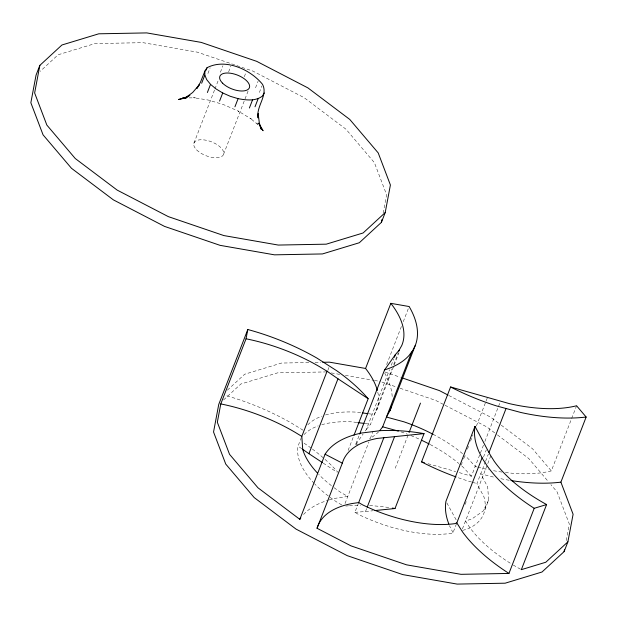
<?xml version="1.0" encoding="UTF-8"?>
<svg xmlns="http://www.w3.org/2000/svg" width="617" height="617" viewBox="0 0 617 617"><rect width="100%" height="100%" fill="white"/><g stroke="black" fill="none" stroke-linecap="round" stroke-linejoin="round"><path stroke-width="0.46" stroke-dasharray="3.08 2.31" d="M383.149 213.158L386.612 194.764L374.403 162.664L345.975 129.208L304.119 97.656L252.916 71.109L197.394 52.167L142.982 42.673L95.003 43.568L58.16 54.759L40.198 71.325M566.19 540.585L569.314 524.026L557.097 491.926L550.919 484.653M207.929 73.5L210.135 67.801M220.392 72.274L222.922 65.764M193.885 143.275L214.593 89.874M214.94 88.979L218.395 80.079M228.622 71.865L230.835 66.166M244.317 76.724L245.89 72.652M223.585 154.235L248.096 91.038M255.554 87.784L258.076 81.267M259.371 92.488L261.893 85.971M314.261 483.45A98.982 46.622 21.2 0 1 298.026 446.145L301.466 437.26M327.835 370.37L329.563 365.904M348.104 450.441L353.634 436.173M355.862 443.908L359.318 434.993M386.651 364.524L401.528 326.162M403.256 321.696L409.14 306.533M365.272 431.005L366.351 429.478L389.528 369.737M391.255 365.279L393.677 359.04M366.351 429.478L370.547 424.257L391.988 368.989M393.715 364.524L398.212 352.932M368.866 413.776L374.342 414.485L376.501 410.606L393.8 365.997M394.147 365.11L398.991 352.615M345.034 503.541L368.897 442.019M370.285 438.448L373.054 431.314M456.48 523.771L453.032 532.648L451.282 533.373A98.982 46.622 21.2 0 1 358.801 514.609L354.891 512.341L358.685 502.57M354.891 512.341L365.511 511.516L366.899 507.953M395.219 468.249L408.709 433.45M461.2 465.21L462.241 462.534M463.622 458.971L465.349 454.513M467.424 449.161L469.151 444.703M470.54 441.14L472.961 434.9M476.417 425.985L485.756 401.906M486.096 401.019L487.484 397.448M459.341 472.622L471.419 476.239L480.057 453.981M480.404 453.086L483.512 445.058M484.9 441.487L500.125 402.238M465.172 504.328L466.213 501.652M483.504 457.074L486.273 449.94M462.627 530.412L467.941 528.823A98.982 46.622 21.2 0 0 483.913 496.785L476.926 483.589L485.217 462.218M485.564 461.331L488.325 454.189M462.434 528.9L490.793 455.786M484.831 509.881L488.618 500.117L487.7 487.014L480.712 473.817L494.78 477.411M505.4 472.529A117.67 55.422 21.2 0 0 551.328 470.902L576.587 405.77M488.618 500.117L483.173 511.046L471.727 519.059L465.534 520.91L468.843 526.193A117.67 55.422 21.2 0 0 510.984 563.63M356.055 444.032L363.105 434.075M227.372 390.183L244.64 374.249L281.491 363.058L309.318 362.541M223.585 399.947L240.854 384.021L277.696 372.83L325.676 371.935M365.511 511.516L373.123 510.745M345.821 506.048L348.543 505.809M349.446 505.724L351.266 505.57A141.386 66.597 21.2 0 1 360.575 505.338M315.071 362.434L320.832 362.326M189.033 97.872L195.334 97.872L193.514 97.679L208.299 100.047L223.439 104.566L238.926 111.392L238.208 111.083L251.304 119.012L250.001 118.048L257.891 124.619M360.652 412.704L356.094 412.11A98.982 46.622 21.2 0 0 325.514 414.963M356.865 422.468L352.307 421.874A98.982 46.622 21.2 0 0 321.727 424.727M365.079 423.54L370.547 424.257M331.306 372.915L339.751 374.388M345.381 375.375L373.524 380.28M374.465 380.442L380.087 381.429M476.98 466.922L475.213 466.467L467.455 457.953A98.982 46.622 21.2 0 0 464.786 455.57M477.867 467.146L484.06 468.735A117.67 55.422 21.2 0 0 488.571 469.73M428.005 463.706L455.67 471.558M471.542 482.016L467.956 480.967A141.386 66.597 21.2 0 1 456.888 477.234M472.437 482.278L476.926 483.589M384.792 371.966L400.263 377.249M381.908 382.046L396.476 387.013M400.117 388.263L435.617 400.371L444.147 404.798M448.79 395.466L490.6 417.146L500.495 424.604M445.004 405.238L486.813 426.918L496.708 434.376M341.718 504.899L337.144 502.284A98.982 46.622 21.2 0 1 314.932 484.152M323.223 463.128L336.728 472.044M303.094 430.219L291.625 423.193A141.386 66.597 21.2 0 0 225.298 395.404M304.142 443.245L307.767 445.69A141.386 66.597 21.2 0 1 311.608 448.474M301.852 448.744L298.026 446.145M501.259 425.182L532.463 448.698L551.328 470.902M497.472 434.946L528.676 458.462L548.451 481.738M471.419 476.239L463.66 467.725A98.982 46.622 21.2 0 0 459.611 464.138M256.826 122.984L257.837 124.187M446.878 502.932L456.534 520.532M453.032 532.648L450.263 527.365A141.386 66.597 21.2 0 1 449.5 525.63M304.05 434.592A98.982 46.622 21.2 0 1 318.187 425.884M401.073 431.9A98.982 46.622 21.2 0 1 407.367 434.191M410.961 435.602A98.982 46.622 21.2 0 1 420.647 439.805M430.149 444.518A98.982 46.622 21.2 0 1 458.901 463.544M312.356 449.037A141.386 66.597 21.2 0 1 323.717 458.223M325.043 459.387A141.386 66.597 21.2 0 1 337.977 472.321M369.56 505.601A141.386 66.597 21.2 0 1 389.659 507.66M378.645 431.792A141.386 66.597 21.2 0 1 369.529 438.749M358.084 443.955A141.386 66.597 21.2 0 1 355.515 444.795M384.777 373.231A141.386 66.597 21.2 0 1 392.227 398.667M501.914 472.067A117.67 55.422 21.2 0 1 492.165 470.447M520.524 569.213A117.67 55.422 21.2 0 1 513.313 565.056M303.572 514.478A141.386 66.597 21.2 0 1 328.09 500.248M328.969 499.986A141.386 66.597 21.2 0 1 336.365 498.143L347.795 496.438L340.939 492.513A98.982 46.622 21.2 0 1 332.17 486.258M331.414 485.672A98.982 46.622 21.2 0 1 318.727 474.38M307.837 424.82A98.982 46.622 21.2 0 1 321.974 416.113M433.072 434.291A98.982 46.622 21.2 0 1 464.1 454.968M509.172 480.242A141.386 66.597 21.2 0 1 500.156 478.576M377.789 392.227A117.67 55.422 21.2 0 1 376.501 410.606M196.692 149.939A15.834 7.458 21.2 0 0 222.513 155.9A15.834 7.458 21.2 0 0 206.996 140.429A15.834 7.458 21.2 0 0 196.692 149.939"/><path stroke-width="0.93" d="M201.651 83.256L204.805 75.112L204.921 71.04L207.065 67.708C225.298 58.075 250.425 69.359 262.526 84.344C268.333 95.404 255.978 106.085 258.06 117.901L258.191 113.42M39.843 65.379L34.637 92.974L46.846 125.074L75.274 158.538L117.137 190.082L168.333 216.629L223.855 235.571L278.275 245.065L326.246 244.17L363.097 232.979L385.201 212.595L390.407 185L378.198 152.9L349.77 119.436L307.906 87.892L256.711 61.345L201.188 42.396L146.769 32.909L98.789 33.804L61.947 44.987L39.843 65.379L36.056 75.151L30.85 102.746L43.059 134.845L71.487 168.302L113.351 199.854L164.546 226.4L220.068 245.342L274.48 254.836L322.46 253.942L359.302 242.751L381.414 222.359L385.201 212.595M353.981 435.286L368.156 398.729A141.386 66.597 21.2 0 0 336.82 370.794L316.891 358.068A141.386 66.597 21.2 0 0 247.795 329.517L246.044 338.802L220.786 403.927L217.331 422.236L229.547 454.336L257.968 487.792L299.831 519.344A141.386 66.597 21.2 0 1 300.795 517.902M381.414 222.359L381.931 219.598M247.795 329.517L218.75 404.405L213.544 432L225.753 464.1L254.181 497.564L296.044 529.108L347.24 555.655L402.762 574.604L457.182 584.091L505.153 583.196L542.004 572.013L564.108 551.621L564.455 549.778M564.108 551.621L567.895 541.849L573.1 514.254L560.892 482.155L586.15 417.03L576.587 405.77A117.67 55.422 21.2 0 1 509.318 403.611L450.595 386.982L421.55 461.878A141.386 66.597 21.2 0 0 456.048 476.926M204.921 71.04L200.409 82.331L196.993 88.308L199.206 84.861L192.689 92.488L184.599 98.435L189.897 95.326L184.383 97.895L178.514 99.499L186.835 97.694M206.117 70.153L207.065 67.708M207.381 92.504L210.536 84.359L206.718 79.655L204.805 75.112M219.567 101.119L222.722 92.974L215.996 88.902L210.536 84.359M234.938 106.795L238.1 98.651C246.021 100.139 255.253 101.389 262.186 96.291L264.323 92.966M249.384 108.006L252.546 99.861M255.006 106.787L258.168 98.643M317.393 472.984A98.982 46.622 21.2 0 1 302.731 449.477L301.813 436.373L327.072 371.249L320.069 367.007A117.67 55.422 21.2 0 0 246.044 338.802M322.429 462.603L308.924 453.688L337.977 378.792L327.072 371.249M299.831 519.344L325.09 454.22A141.386 66.597 21.2 0 1 361.624 433.018L380.311 430.674A141.386 66.597 21.2 0 1 424.056 433.62L395.011 508.516L375.028 510.552M377.357 390.476A117.67 55.422 21.2 0 0 365.572 368.465L390.831 303.34L409.14 306.533A141.386 66.597 21.2 0 1 415.31 345.373L390.052 410.506L386.45 417.053L403.965 421.827A98.982 46.622 21.2 0 1 433.072 434.291M448.806 523.902A141.386 66.597 21.2 0 1 445.96 501.259L475.005 426.362L490.029 454.552L494.101 461.069A117.67 55.422 21.2 0 0 546.6 504.544L534.206 508.308L508.948 573.432L460.968 574.327L406.557 564.833L351.027 545.891L317.053 528.275L342.319 463.151A117.67 55.422 21.2 0 1 377.134 438.44L424.056 433.62M359.665 434.098L384.561 369.907L395.404 354.582L399.099 350.263L401.76 345.481A117.67 55.422 21.2 0 0 390.831 303.34M394.363 357.258L395.404 354.582M398.906 351.142L399.6 349.361M379.887 430.481L382.663 426.817L411.716 351.929M317.053 528.275A117.67 55.422 21.2 0 1 351.875 503.565L358.685 502.57L383.944 437.445M367.238 507.058L394.564 436.62M409.056 432.563L420.478 403.117M358.685 502.57L362.588 504.837A98.982 46.622 21.2 0 0 455.076 523.609L456.819 522.884L482.085 457.76M489.019 452.408L505.979 408.693M546.6 504.544L521.342 569.668L545.79 562.241L567.895 541.849M415.31 345.373L412.634 350.711L408.94 355.593A141.386 66.597 21.2 0 1 384.561 369.907M185.262 97.81L186.928 97.602M184.421 97.833L182.732 97.879L184.537 97.879M322.753 362.295L329.463 362.164L365.572 368.465M362.48 412.943L367.956 413.652M357.775 422.591L364.161 423.424M382.663 426.817L398.335 431.09M421.55 461.878L424.319 462.665M238.1 98.651L230.264 96.298L222.722 92.974M402.083 377.866L439.404 390.6L447.934 395.027M325.09 454.22L342.319 463.151M301.813 436.373L294.803 432.131A117.67 55.422 21.2 0 0 220.786 403.927M337.977 378.792L368.156 398.729M302.638 449.299L308.924 453.688M260.821 127.904L263.104 130.719L258.739 123.138L261.407 129.454L259.364 123.199L258.222 114.245M456.819 522.884L462.434 531.777A141.386 66.597 21.2 0 0 508.948 573.432M392.327 508.069A141.386 66.597 21.2 0 1 395.011 508.516M421.504 440.206A98.982 46.622 21.2 0 1 429.285 444.063M560.892 482.155A141.386 66.597 21.2 0 1 510.953 480.535M586.15 417.03A141.386 66.597 21.2 0 1 520.871 412.488L497.001 406.071A141.386 66.597 21.2 0 1 450.595 386.982M534.206 508.308A141.386 66.597 21.2 0 1 487.692 466.653L483.003 459.518L479.316 452.477A141.386 66.597 21.2 0 1 475.005 426.362M391.672 404.767A141.386 66.597 21.2 0 1 390.052 410.506M222.583 83.179A15.834 7.458 21.2 0 0 248.404 89.149A15.834 7.458 21.2 0 0 232.887 73.678A15.834 7.458 21.2 0 0 222.583 83.179"/></g></svg>
